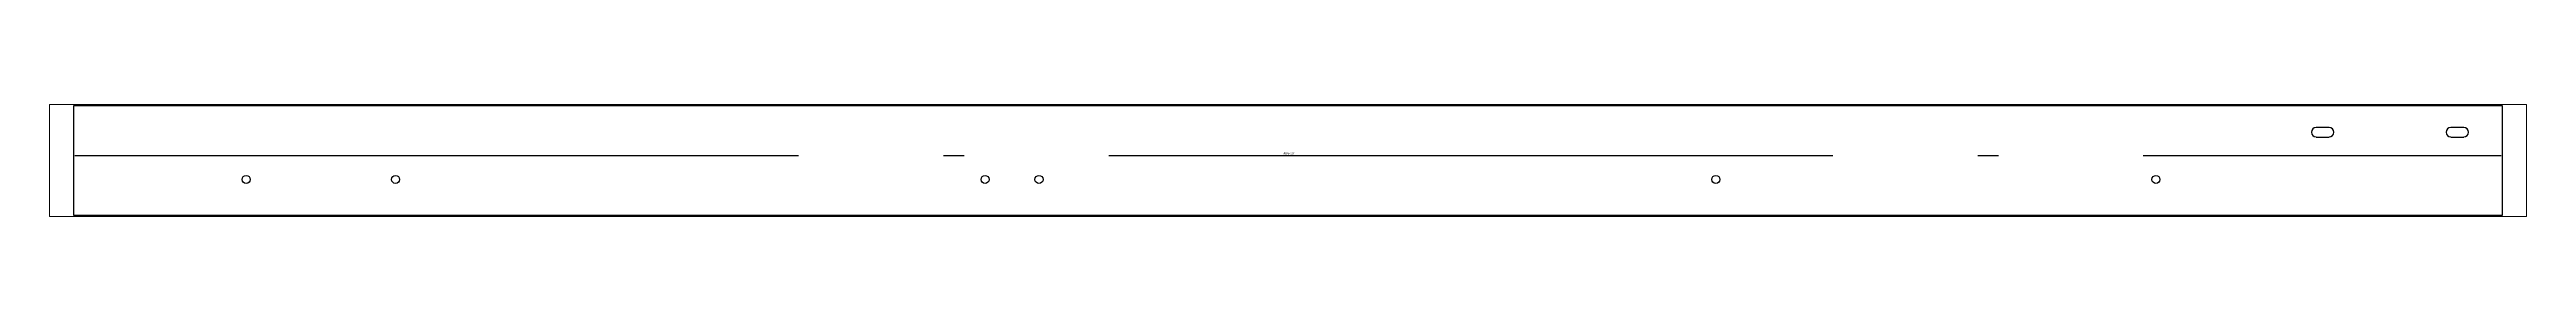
# Paper-space layout 'Layout1' of a CAD drawing. Header units: millimetres. Extents: x 0 to 257, y 92 to 103.
# The model-space entities are those that its viewports show. They can reach past a viewport. Long polylines and large blocks are cut down to what shows.
import ezdxf

# ---------------------------------------------------------------- set-up
doc = ezdxf.new("R2010")
doc.units = ezdxf.units.MM
doc.header["$LTSCALE"] = 25
doc.linetypes.add('DASHDOT', pattern=[1, 0.7, -0.14, 0.02, -0.14])
for name, color, linetype in [('3_Pezzi', 7, 'Continuous'), ('5_Bulloni', 7, 'Continuous'), ('98_Cartiglio', 7, 'Continuous')]:
    doc.layers.add(name, color=color, linetype=linetype)
doc.styles.add('SHX_Style', font='MONOTXT')

msp = doc.modelspace()

# ---------------------------------------------------------------- linework, layer by layer
at = {"layer": '3_Pezzi', "color": 3, "linetype": 'Continuous'}
for p, q in [((0, 5.7), (0, 61.5)), ((0, 61.5), (2703.7, 61.5)), ((2703.7, 61.5), (2703.7, 5.7)), ((0, -61.5), (0, 5.7)), ((2703.7, 5.7), (2703.7, -61.5)), ((2703.7, -61.5), (0, -61.5))]:
    msp.add_line(p, q, dxfattribs=at)
at = {"layer": '5_Bulloni', "color": 4, "linetype": 'Continuous'}
for p, q in [((2511, 36.7), (2496.5, 36.7)), ((2661, 36.7), (2646.5, 36.7)), ((2496.5, 26.2), (2511, 26.2)), ((2646.5, 26.2), (2661, 26.2))]:
    msp.add_line(p, q, dxfattribs=at)
at = {"layer": '5_Bulloni', "color": 2, "linetype": 'Continuous'}
for centre in [(191.9, -21.2), (191.9, -21.2), (358.2, -21.2), (358.2, -21.2), (1014.6, -21.2), (1014.6, -21.2), (1074.6, -21.2), (1074.6, -21.2), (1828.2, -21.2), (1828.2, -21.2), (2318.2, -21.2), (2318.2, -21.2)]:
    msp.add_circle(centre, 4.5, dxfattribs=at)
at = {"layer": '5_Bulloni', "color": 4, "linetype": 'Continuous'}
for centre, start, end in [((2496.5, 31.5), 90, 270), ((2511, 31.5), 270, 90), ((2646.5, 31.5), 90, 270), ((2661, 31.5), 270, 90)]:
    msp.add_arc(centre, 5.25, start, end, dxfattribs=at)
at = {"layer": '98_Cartiglio', "color": 1, "linetype": 'DASHDOT', "ltscale": 0.4}
msp.add_line((1, 5.7), (2702.7, 5.7), dxfattribs=at)

# ---------------------------------------------------------------- texts
at = {"layer": '98_Cartiglio', "color": 2, "linetype": 'Continuous', "style": 'SHX_Style', "width": 0.8}
msp.add_text('Ang=90°', height=2.5, dxfattribs=at).set_placement((1346.8, 6.7))

psp = doc.layouts.get("Layout1")

# ---------------------------------------------------------------- viewports
at = {"layer": '0'}
psp.add_viewport(center=(128.5, 97.5), size=(257, 11.68546), view_center_point=(1351.87, 0), view_height=125.3939, dxfattribs=at)

doc.saveas('drawing.dxf')
